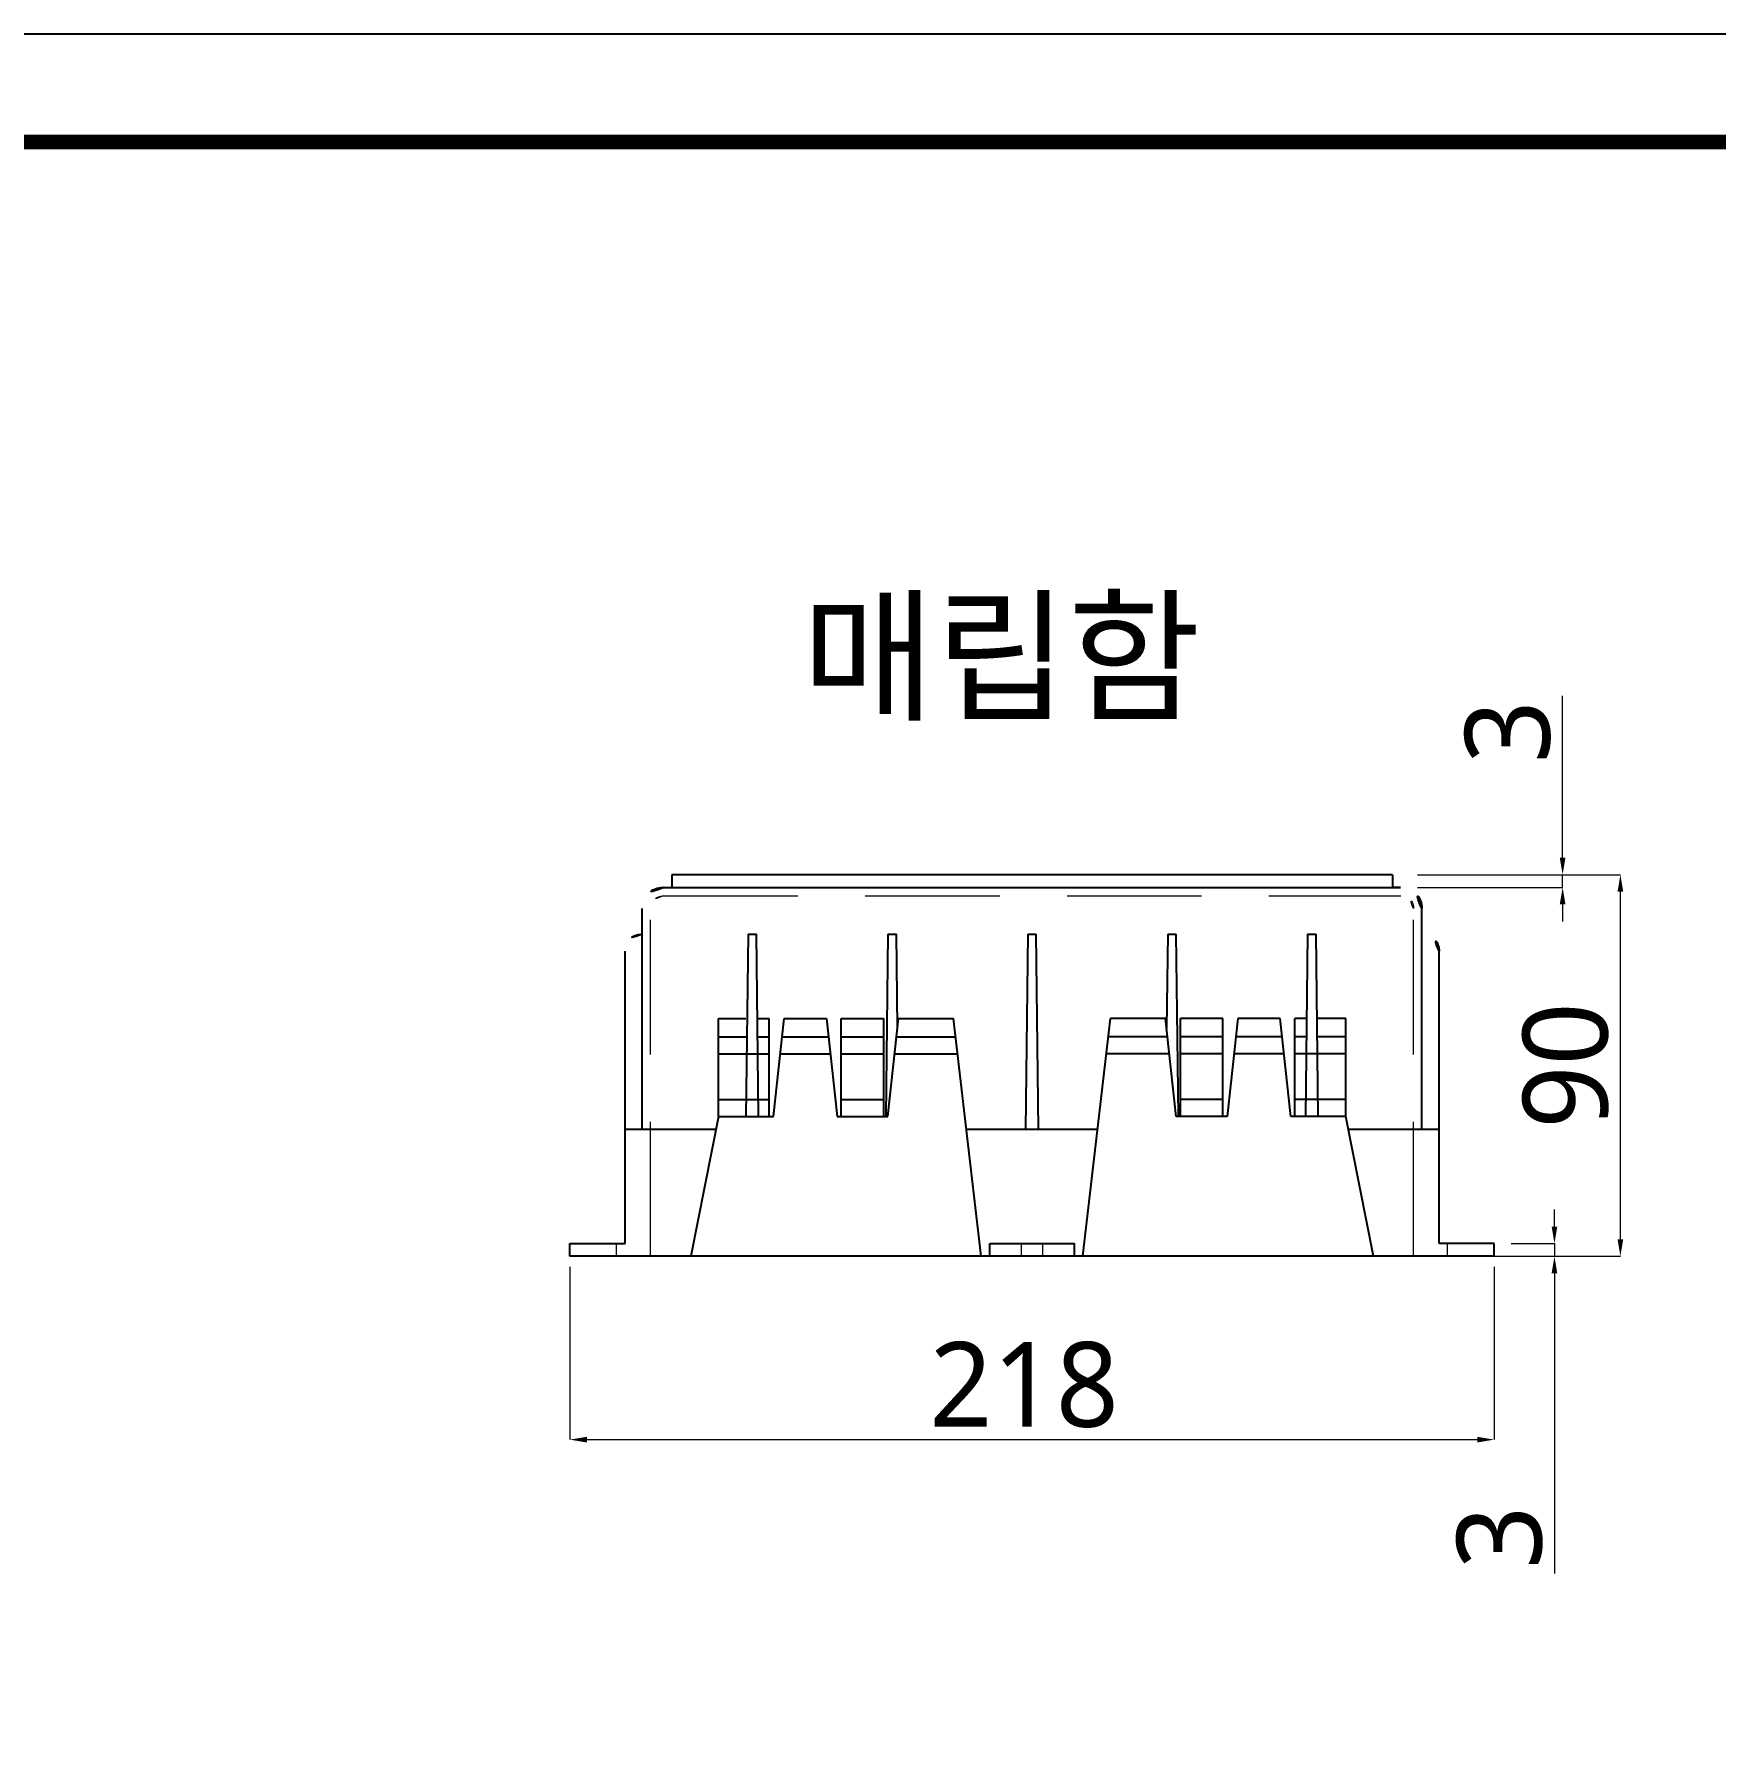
# Model space of a CAD drawing. Extents: x 16296660632 to 16296676784, y -37409619871 to -37409616699.
# Drawn here: x 16296675990.1 to 16296676386.8, y -37409617100.6 to -37409616698.7 of the extents above; entities that cross this region are included whole.
import ezdxf

# ---------------------------------------------------------------- set-up
doc = ezdxf.new("R2010")
doc.units = 0
doc.header["$LTSCALE"] = 10
doc.header["$MEASUREMENT"] = 0
doc.header["$PDMODE"] = 3
doc.header["$PDSIZE"] = -10
doc.linetypes.add('HIDDEN2', pattern=[4.7625, 3.175, -1.5875])
doc.layers.get('0').update_dxf_attribs({"linetype": 'CONTINUOUS'})
doc.layers.get('DEFPOINTS').update_dxf_attribs({"linetype": 'CONTINUOUS'})
doc.styles.add('Daelim Dimension', font='')
doc.styles.get('Daelim Dimension').set_extended_font_data('NanumGothic')
doc.dimstyles.new('DEFAULT', dxfattribs={"dimscale": 2, "dimtxt": 2, "dimasz": 2, "dimexe": 0, "dimexo": 2, "dimgap": 1, "dimtad": 1, "dimdec": 1, "dimzin": 9, "dimdsep": 46, "dimtxsty": 'Daelim Dimension', "dimcen": 0.5, "dimclrd": 252, "dimclre": 252, "dimclrt": 3, "dimadec": 1, "dimazin": 0, "dimtfac": 1, "dimtdec": 1, "dimtix": 1, "dimtmove": 0, "dimatfit": 3, "dimfxl": 1, "dimtolj": 1, "dimtzin": 1, "dimlwd": 9, "dimlwe": 9, "dimarcsym": 0})

# ---------------------------------------------------------------- blocks, each defined once
blk = doc.blocks.new('*D8')
at = {"color": 5, "lineweight": 9, "transparency": 16777216}
for p, q in [((16296676318.90623, -37409616896.97906), (16296676364.26982, -37409616896.97906)), ((16296676364.26982, -37409616982.97906), (16296676364.26982, -37409616900.97906)), ((16296676323.90623, -37409616986.97906), (16296676364.26982, -37409616986.97906))]:
    blk.add_line(p, q, dxfattribs=at)
at = {"color": 5, "transparency": 16777216}
for points in [[(16296676363.60315, -37409616900.97906), (16296676364.93648, -37409616900.97906), (16296676364.26982, -37409616896.97906)], [(16296676363.60315, -37409616982.97906), (16296676364.93648, -37409616982.97906), (16296676364.26982, -37409616986.97906)]]:
    blk.add_solid(points, dxfattribs=at)
at = {"layer": 'DEFPOINTS', "color": 0, "transparency": 16777216}
for p in [(16296676314.90623, -37409616896.97906), (16296676364.26982, -37409616896.97906), (16296676319.90623, -37409616986.97906)]:
    blk.add_point(p, dxfattribs=at)
at = {"color": 7, "lineweight": 5, "transparency": 16777216, "insert": (16296676351.38284, -37409616941.97906), "char_height": 20, "attachment_point": 5, "rotation": 90, "style": 'Daelim Dimension'}
blk.add_mtext('\\A1;90', dxfattribs=at)
blk = doc.blocks.new('*D12')
at = {"color": 5, "lineweight": 9, "transparency": 16777216}
for p, q in [((16296676348.720039, -37409616979.979057), (16296676348.720039, -37409616975.979057)), ((16296676338.49535, -37409616983.979057), (16296676348.720039, -37409616983.979057)), ((16296676338.49535, -37409616986.979057), (16296676348.720039, -37409616986.979057)), ((16296676348.720039, -37409616983.979057), (16296676348.720039, -37409616986.979057)), ((16296676348.720039, -37409616990.979057), (16296676348.720039, -37409617061.777367))]:
    blk.add_line(p, q, dxfattribs=at)
at = {"color": 5, "transparency": 16777216}
for points in [[(16296676348.05337, -37409616979.979057), (16296676349.386709, -37409616979.979057), (16296676348.720039, -37409616983.979057)], [(16296676348.05337, -37409616990.979057), (16296676349.386709, -37409616990.979057), (16296676348.720039, -37409616986.979057)]]:
    blk.add_solid(points, dxfattribs=at)
at = {"layer": 'DEFPOINTS', "color": 0, "transparency": 16777216}
for p in [(16296676334.49535, -37409616983.979057), (16296676334.49535, -37409616986.979057), (16296676348.720039, -37409616983.979057)]:
    blk.add_point(p, dxfattribs=at)
at = {"color": 7, "lineweight": 5, "transparency": 16777216, "insert": (16296676335.81876, -37409617053.253769), "char_height": 20, "attachment_point": 5, "rotation": 90, "style": 'Daelim Dimension'}
blk.add_mtext('\\A1;3', dxfattribs=at)
blk = doc.blocks.new('*D13')
at = {"color": 5, "lineweight": 9, "transparency": 16777216}
for p, q in [((16296676350.64146, -37409616892.97906), (16296676350.64146, -37409616854.74459)), ((16296676316.44272, -37409616896.97906), (16296676350.64146, -37409616896.97906)), ((16296676350.64146, -37409616899.97906), (16296676350.64146, -37409616896.97906)), ((16296676316.44272, -37409616899.97906), (16296676350.64146, -37409616899.97906)), ((16296676350.64146, -37409616903.97906), (16296676350.64146, -37409616907.97906))]:
    blk.add_line(p, q, dxfattribs=at)
at = {"color": 5, "transparency": 16777216}
for points in [[(16296676349.9748, -37409616892.97906), (16296676351.30813, -37409616892.97906), (16296676350.64146, -37409616896.97906)], [(16296676349.9748, -37409616903.97906), (16296676351.30813, -37409616903.97906), (16296676350.64146, -37409616899.97906)]]:
    blk.add_solid(points, dxfattribs=at)
at = {"layer": 'DEFPOINTS', "color": 0, "transparency": 16777216}
for p in [(16296676312.44272, -37409616896.97906), (16296676350.64146, -37409616896.97906), (16296676312.44272, -37409616899.97906)]:
    blk.add_point(p, dxfattribs=at)
at = {"color": 7, "lineweight": 5, "transparency": 16777216, "insert": (16296676337.74018, -37409616863.2682), "char_height": 20, "attachment_point": 5, "rotation": 90, "style": 'Daelim Dimension'}
blk.add_mtext('\\A1;3', dxfattribs=at)
blk = doc.blocks.new('*D16')
at = {"color": 5, "lineweight": 9, "transparency": 16777216}
for p, q in [((16296676116.49535, -37409616989.479057), (16296676116.49535, -37409617030.224586)), ((16296676334.49535, -37409616989.479057), (16296676334.49535, -37409617030.224586)), ((16296676120.49535, -37409617030.224586), (16296676330.49535, -37409617030.224586))]:
    blk.add_line(p, q, dxfattribs=at)
at = {"color": 5, "transparency": 16777216}
for points in [[(16296676120.49535, -37409617029.557922), (16296676120.49535, -37409617030.891251), (16296676116.49535, -37409617030.224586)], [(16296676330.49535, -37409617029.557922), (16296676330.49535, -37409617030.891251), (16296676334.49535, -37409617030.224586)]]:
    blk.add_solid(points, dxfattribs=at)
at = {"layer": 'DEFPOINTS', "color": 0, "transparency": 16777216}
for p in [(16296676116.49535, -37409616985.479057), (16296676334.49535, -37409616985.479057), (16296676334.49535, -37409617030.224586)]:
    blk.add_point(p, dxfattribs=at)
at = {"color": 7, "lineweight": 5, "transparency": 16777216, "insert": (16296676223.63002, -37409617017.337608), "char_height": 20, "attachment_point": 5, "style": 'Daelim Dimension'}
blk.add_mtext('\\A1;218', dxfattribs=at)

msp = doc.modelspace()

# ---------------------------------------------------------------- linework, layer by layer
for p, q in [((16296676310.5, -37409616896.98), (16296676140.5, -37409616896.98)), ((16296676140.5, -37409616896.98), (16296676140.5, -37409616899.98)), ((16296676310.5, -37409616896.98), (16296676310.5, -37409616899.98)), ((16296676138.55, -37409616899.98), (16296676140.5, -37409616899.98)), ((16296676140.5, -37409616899.98), (16296676312.44, -37409616899.98)), ((16296676312.44, -37409616899.98), (16296676310.5, -37409616899.98)), ((16296676133.55, -37409616956.98), (16296676133.55, -37409616904.98)), ((16296676317.44, -37409616956.98), (16296676317.44, -37409616904.98)), ((16296676133.55, -37409616910.98), (16296676133.5, -37409616910.98)), ((16296676158.5, -37409616911), (16296676158, -37409616953.98)), ((16296676161, -37409616953.98), (16296676160.5, -37409616911)), ((16296676191.5, -37409616911), (16296676191, -37409616953.98)), ((16296676193.76, -37409616933.11), (16296676193.5, -37409616911)), ((16296676224.5, -37409616910.98), (16296676223.96, -37409616956.98)), ((16296676227.03, -37409616956.98), (16296676226.5, -37409616910.98)), ((16296676257.5, -37409616910.97), (16296676257.24, -37409616933.14)), ((16296676260, -37409616953.95), (16296676259.5, -37409616910.97)), ((16296676290.5, -37409616911), (16296676290, -37409616953.98)), ((16296676293, -37409616953.98), (16296676292.5, -37409616911)), ((16296676317.44, -37409616910.98), (16296676317.5, -37409616910.98)), ((16296676129.5, -37409616983.98), (16296676129.5, -37409616914.98)), ((16296676321.5, -37409616983.98), (16296676321.5, -37409616914.98)), ((16296676151.5, -37409616930.9), (16296676158, -37409616930.9)), ((16296676151.5, -37409616953.98), (16296676151.5, -37409616930.9)), ((16296676161, -37409616930.9), (16296676163.5, -37409616930.9)), ((16296676163.5, -37409616953.98), (16296676163.5, -37409616930.9)), ((16296676167, -37409616930.9), (16296676177, -37409616930.9)), ((16296676180.5, -37409616952.23), (16296676180.5, -37409616930.9)), ((16296676180.5, -37409616953.98), (16296676180.5, -37409616930.9)), ((16296676180.5, -37409616930.9), (16296676190.5, -37409616930.9)), ((16296676190.5, -37409616953.98), (16296676190.5, -37409616930.9)), ((16296676194, -37409616930.9), (16296676207, -37409616930.9)), ((16296676213.5, -37409616986.98), (16296676207, -37409616930.9)), ((16296676237.5, -37409616986.98), (16296676244, -37409616930.9)), ((16296676257, -37409616930.9), (16296676244, -37409616930.9)), ((16296676270.5, -37409616930.9), (16296676260.5, -37409616930.9)), ((16296676260.5, -37409616953.98), (16296676260.5, -37409616930.9)), ((16296676270.5, -37409616952.23), (16296676270.5, -37409616930.9)), ((16296676270.5, -37409616953.98), (16296676270.5, -37409616930.9)), ((16296676284, -37409616930.9), (16296676274, -37409616930.9)), ((16296676290, -37409616930.9), (16296676287.5, -37409616930.9)), ((16296676287.5, -37409616953.98), (16296676287.5, -37409616930.9)), ((16296676299.5, -37409616930.9), (16296676293, -37409616930.9)), ((16296676299.5, -37409616953.98), (16296676299.5, -37409616930.9)), ((16296676151.5, -37409616935.23), (16296676158, -37409616935.23)), ((16296676161, -37409616935.23), (16296676163.5, -37409616935.23)), ((16296676166.53, -37409616935.23), (16296676177.46, -37409616935.23)), ((16296676180.5, -37409616935.23), (16296676190.5, -37409616935.23)), ((16296676193.53, -37409616935.23), (16296676207.5, -37409616935.23)), ((16296676257.46, -37409616935.23), (16296676243.49, -37409616935.23)), ((16296676270.5, -37409616935.23), (16296676260.5, -37409616935.23)), ((16296676284.46, -37409616935.23), (16296676273.53, -37409616935.23)), ((16296676290, -37409616935.23), (16296676287.5, -37409616935.23)), ((16296676299.5, -37409616935.23), (16296676293, -37409616935.23)), ((16296676151.5, -37409616939.23), (16296676163.5, -37409616939.23)), ((16296676166.09, -37409616939.23), (16296676177.9, -37409616939.23)), ((16296676180.5, -37409616939.23), (16296676190.5, -37409616939.23)), ((16296676193.09, -37409616939.23), (16296676207.96, -37409616939.23)), ((16296676257.9, -37409616939.23), (16296676243.03, -37409616939.23)), ((16296676270.5, -37409616939.23), (16296676260.5, -37409616939.23)), ((16296676284.9, -37409616939.23), (16296676273.09, -37409616939.23)), ((16296676299.5, -37409616939.23), (16296676287.5, -37409616939.23)), ((16296676151.5, -37409616949.98), (16296676163.5, -37409616949.98)), ((16296676180.5, -37409616949.98), (16296676190.5, -37409616949.98)), ((16296676270.5, -37409616949.98), (16296676260.5, -37409616949.98)), ((16296676299.5, -37409616949.98), (16296676287.5, -37409616949.98)), ((16296676151.5, -37409616953.98), (16296676145, -37409616986.98)), ((16296676151.5, -37409616953.98), (16296676164.5, -37409616953.98)), ((16296676179.5, -37409616953.98), (16296676191.5, -37409616953.98)), ((16296676271.5, -37409616953.98), (16296676259.5, -37409616953.98)), ((16296676299.5, -37409616953.98), (16296676286.5, -37409616953.98)), ((16296676306, -37409616986.98), (16296676299.5, -37409616953.98)), ((16296676129.5, -37409616956.98), (16296676150.9, -37409616956.98)), ((16296676210.02, -37409616956.98), (16296676240.97, -37409616956.98)), ((16296676300.09, -37409616956.98), (16296676321.5, -37409616956.98)), ((16296676116.5, -37409616986.98), (16296676116.5, -37409616983.98)), ((16296676116.5, -37409616983.98), (16296676129.5, -37409616983.98)), ((16296676334.5, -37409616986.98), (16296676116.5, -37409616986.98)), ((16296676215.5, -37409616983.98), (16296676235.5, -37409616983.98)), ((16296676334.5, -37409616983.98), (16296676321.5, -37409616983.98)), ((16296676334.5, -37409616986.98), (16296676334.5, -37409616983.98))]:
    msp.add_line(p, q)
at = {"linetype": 'HIDDEN2', "lineweight": 5}
for p, q in [((16296676138.5, -37409616901.98), (16296676312.5, -37409616901.98)), ((16296676135.5, -37409616986.98), (16296676135.5, -37409616904.98)), ((16296676315.5, -37409616986.98), (16296676315.5, -37409616904.98)), ((16296676223, -37409616986.98), (16296676223, -37409616983.98)), ((16296676228, -37409616986.98), (16296676228, -37409616983.98))]:
    msp.add_line(p, q, dxfattribs=at)
at = {"color": 0}
for p, q in [((16296676158.5, -37409616911), (16296676160.5, -37409616911)), ((16296676191.5, -37409616911), (16296676193.5, -37409616911)), ((16296676224.5, -37409616910.98), (16296676226.5, -37409616910.98)), ((16296676257.5, -37409616910.97), (16296676259.5, -37409616910.97)), ((16296676290.5, -37409616911), (16296676292.5, -37409616911)), ((16296676164.5, -37409616953.98), (16296676167, -37409616930.9)), ((16296676177, -37409616930.9), (16296676179.5, -37409616953.98)), ((16296676191.5, -37409616953.98), (16296676194, -37409616930.9)), ((16296676259.5, -37409616953.98), (16296676257, -37409616930.9)), ((16296676274, -37409616930.9), (16296676271.5, -37409616953.98)), ((16296676286.5, -37409616953.98), (16296676284, -37409616930.9)), ((16296676215.5, -37409616986.98), (16296676215.5, -37409616983.98)), ((16296676235.5, -37409616986.98), (16296676235.5, -37409616983.98))]:
    msp.add_line(p, q, dxfattribs=at)
at = {"lineweight": 5}
for p, q in [((16296676127.5, -37409616986.98), (16296676127.5, -37409616983.98)), ((16296676223, -37409616986.98), (16296676228, -37409616986.98)), ((16296676323.5, -37409616986.98), (16296676323.5, -37409616983.98))]:
    msp.add_line(p, q, dxfattribs=at)
at = {"ltscale": 0.5}
msp.add_lwpolyline([(16296675286.22, -37409617795.79), (16296676783.52, -37409617795.79), (16296676783.52, -37409616698.69), (16296675286.22, -37409616698.69)], close=True, dxfattribs=at)
at = {"color": 5, "linetype": 'ByBlock', "lineweight": 200, "const_width": 3.45}
msp.add_lwpolyline([(16296675310.3, -37409617748.81), (16296676759.3, -37409617748.81), (16296676759.3, -37409616724.16), (16296675310.3, -37409616724.16)], close=True, dxfattribs=at)
for centre, radius, start, end in [((16296676138.55, -37409616904.98), 5, 90, 180), ((16296676312.44, -37409616904.98), 5, 0, 90), ((16296676133.5, -37409616914.98), 4, 90, 180), ((16296676317.5, -37409616914.98), 4, 0, 90)]:
    msp.add_arc(centre, radius, start, end)
at = {"lineweight": 5}
for centre, start, end in [((16296676138.5, -37409616904.98), 90, 180), ((16296676312.5, -37409616904.98), 0, 90)]:
    msp.add_arc(centre, 3, start, end, dxfattribs=at)

# ---------------------------------------------------------------- texts
at = {"lineweight": 5, "insert": (16296676162.73, -37409616832.98), "char_height": 25, "width": 300.5247, "attachment_point": 1, "style": 'Daelim Dimension'}
msp.add_mtext(' 매립함', dxfattribs=at)

# ---------------------------------------------------------------- dimensions: what is measured, and where the dimension line sits
at = {"color": 5, "lineweight": 5}
for base, p1, p2, picture, middle in [((16296676350.64, -37409616896.98), (16296676312.44, -37409616899.98), (16296676312.44, -37409616896.98), '*D13', (16296676350.64, -37409616863.27)), ((16296676348.72, -37409616983.98), (16296676334.5, -37409616986.98), (16296676334.5, -37409616983.98), '*D12', (16296676348.72, -37409617053.25))]:
    dim = msp.add_linear_dim(base=base, p1=p1, p2=p2, angle=90, dimstyle='DEFAULT', override={"dimtxt": 10, "dimclrd": 5, "dimclre": 5, "dimclrt": 7}, dxfattribs=at)
    dim.commit()
    dim.dimension.update_dxf_attribs({"geometry": picture, "text_midpoint": middle, "dimtype": 160})
dim = msp.add_linear_dim(base=(16296676364.27, -37409616896.98), p1=(16296676319.91, -37409616986.98), p2=(16296676314.91, -37409616896.98), angle=90, dimstyle='DEFAULT', override={"dimtxt": 10, "dimclrd": 5, "dimclre": 5, "dimclrt": 7}, dxfattribs=at)
dim.commit()
dim.dimension.update_dxf_attribs({"geometry": '*D8', "text_midpoint": (16296676351.38, -37409616941.98)})
dim = msp.add_linear_dim(base=(16296676334.5, -37409617030.22), p1=(16296676116.5, -37409616985.48), p2=(16296676334.5, -37409616985.48), dimstyle='DEFAULT', override={"dimtxt": 10, "dimclrd": 5, "dimclre": 5, "dimclrt": 7}, dxfattribs=at)
dim.commit()
dim.dimension.update_dxf_attribs({"geometry": '*D16', "text_midpoint": (16296676223.63, -37409617030.22), "dimtype": 160})

doc.saveas('drawing.dxf')
